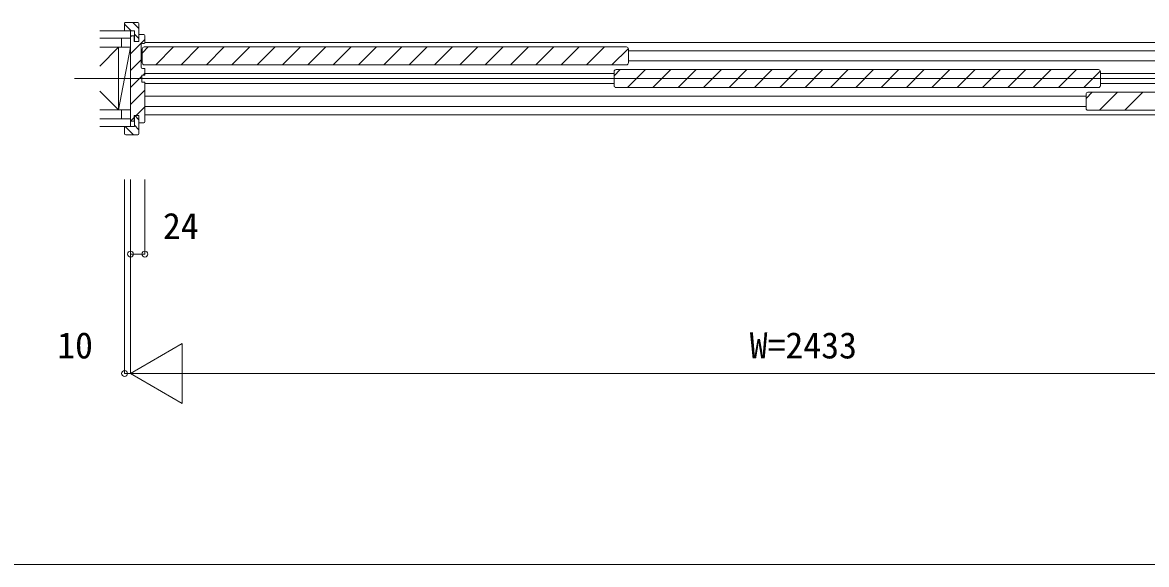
# Model space of a CAD drawing. Units: millimetres, scale not verified. Extents: x -14340 to 14341, y -10000 to 10000.
# Drawn here: x -2236 to -354, y -10000 to -9092 of the extents above; entities that cross this region are included whole.
import ezdxf
from ezdxf.enums import TextEntityAlignment as Align

# ---------------------------------------------------------------- set-up
doc = ezdxf.new("R2010")
doc.units = ezdxf.units.MM
doc.header["$LTSCALE"] = 50
for name, color, linetype, lineweight in [('0-0_0', 7, 'Continuous', 9), ('0-2_YKK_ZWAK', 7, 'Continuous', 9), ('0-4_YKK_12', 4, 'Continuous', 18), ('0-6_YKK_D', 2, 'Continuous', 18)]:
    doc.layers.add(name, color=color, linetype=linetype, lineweight=lineweight)
doc.styles.add('ＭＳ ゴシック', font='')
doc.styles.get('ＭＳ ゴシック').set_extended_font_data('MS Gothic')

msp = doc.modelspace()

# ---------------------------------------------------------------- linework, layer by layer
at = {"layer": '0-0_0'}
msp.add_line((-14340.01, -10000), (14341.01, -10000), dxfattribs=at)
at = {"layer": '0-2_YKK_ZWAK'}
for p, q in [((-2106.19, -9106), (-2054.69, -9106)), ((-2054.69, -9118.5), (-2054.69, -9106)), ((-2054.69, -9118.5), (-2106.19, -9118.5)), ((-2069.69, -9118.5), (-2069.69, -9133.5)), ((-2106.19, -9133.5), (-2054.69, -9133.5)), ((-2106.19, -9165), (-2074.69, -9133.5)), ((-2074.69, -9238.5), (-2054.69, -9133.5)), ((-2074.69, -9133.5), (-2074.69, -9238.5)), ((-2054.69, -9133.5), (-2054.69, -9238.5)), ((-2148.4, -9186), (429.16, -9186)), ((-2106.19, -9207), (-2074.69, -9238.5)), ((-2106.19, -9238.5), (-2054.69, -9238.5)), ((-2069.69, -9238.5), (-2069.69, -9253.5)), ((-2106.19, -9253.5), (-2054.69, -9253.5)), ((-2054.69, -9266), (-2054.69, -9253.5)), ((-2054.69, -9266), (-2106.19, -9266))]:
    msp.add_line(p, q, dxfattribs=at)
at = {"layer": '0-4_YKK_12'}
for p, q in [((-2064.69, -9095.06), (-2053.75, -9106)), ((-2042.69, -9092), (-2062.69, -9092)), ((-2050.78, -9092), (-2040.69, -9102.09)), ((-2040.69, -9094), (-2040.69, -9124)), ((-2054.69, -9116.02), (-2053.17, -9114.5)), ((-2054.69, -9144.3), (-2030.69, -9120.3)), ((-2048.19, -9111.56), (-2040.69, -9119.06)), ((-2030.69, -9126), (-2030.69, -9114)), ((-2030.69, -9125.5), (354.31, -9125.5)), ((-2036.69, -9167), (-2036.69, -9129)), ((-2035.19, -9143.23), (-2024.96, -9133)), ((-2035.19, -9159.7), (-2035.19, -9136.3)), ((-2034.69, -9127), (-2031.69, -9127)), ((-2031.89, -9133), (-1224.49, -9133)), ((-2012.54, -9163), (-1982.54, -9133)), ((-1970.11, -9163), (-1940.11, -9133)), ((-1927.68, -9163), (-1897.68, -9133)), ((-1885.26, -9163), (-1855.26, -9133)), ((-1842.83, -9163), (-1812.83, -9133)), ((-1800.41, -9163), (-1770.41, -9133)), ((-1757.98, -9163), (-1727.98, -9133)), ((-1715.55, -9163), (-1685.55, -9133)), ((-1673.13, -9163), (-1643.13, -9133)), ((-1630.7, -9163), (-1600.7, -9133)), ((-1588.27, -9163), (-1558.27, -9133)), ((-1545.85, -9163), (-1515.85, -9133)), ((-1503.42, -9163), (-1473.42, -9133)), ((-1460.99, -9163), (-1430.99, -9133)), ((-1418.57, -9163), (-1388.57, -9133)), ((-1376.14, -9163), (-1346.14, -9133)), ((-1333.72, -9163), (-1303.72, -9133)), ((-1291.29, -9163), (-1261.29, -9133)), ((-1248.86, -9163), (-1221.3, -9135.44)), ((-1221.19, -9136.3), (-1221.19, -9159.7)), ((-1221.19, -9139.5), (354.31, -9139.5)), ((-2054.69, -9172.59), (-2036.69, -9154.59)), ((-2031.89, -9163), (-1224.49, -9163)), ((354.31, -9156.5), (-1221.19, -9156.5)), ((-2054.69, -9200.87), (-2035.69, -9181.87)), ((-2031.69, -9169), (-2034.69, -9169)), ((-2033.82, -9180), (-2030.69, -9176.87)), ((-1245.19, -9177.5), (-2030.69, -9177.5)), ((-1245.19, -9181.23), (-1234.96, -9171)), ((-1245.19, -9197.7), (-1245.19, -9174.3)), ((-1241.89, -9171), (-434.49, -9171)), ((-1222.54, -9201), (-1192.54, -9171)), ((-1180.11, -9201), (-1150.11, -9171)), ((-1137.68, -9201), (-1107.68, -9171)), ((-1095.26, -9201), (-1065.26, -9171)), ((-1052.83, -9201), (-1022.83, -9171)), ((-1010.41, -9201), (-980.41, -9171)), ((-967.98, -9201), (-937.98, -9171)), ((-925.55, -9201), (-895.55, -9171)), ((-883.13, -9201), (-853.13, -9171)), ((-840.7, -9201), (-810.7, -9171)), ((-798.27, -9201), (-768.27, -9171)), ((-755.85, -9201), (-725.85, -9171)), ((-713.42, -9201), (-683.42, -9171)), ((-670.99, -9201), (-640.99, -9171)), ((-628.57, -9201), (-598.57, -9171)), ((-586.14, -9201), (-556.14, -9171)), ((-543.72, -9201), (-513.72, -9171)), ((-501.29, -9201), (-471.29, -9171)), ((-458.86, -9201), (-431.3, -9173.44)), ((-431.19, -9174.3), (-431.19, -9197.7)), ((-431.19, -9177.5), (354.31, -9177.5)), ((-2030.69, -9194.5), (-1245.07, -9194.5)), ((-1241.89, -9201), (-434.49, -9201)), ((354.31, -9194.5), (-431.19, -9194.5)), ((-2054.69, -9229.15), (-2030.69, -9205.15)), ((-455.19, -9215.5), (-2030.69, -9215.5)), ((-455.19, -9219.23), (-444.96, -9209)), ((-455.19, -9235.7), (-455.19, -9212.3)), ((-451.89, -9209), (355.51, -9209)), ((-432.54, -9239), (-402.54, -9209)), ((-390.11, -9239), (-360.11, -9209)), ((-2045.25, -9248), (-2030.69, -9233.44)), ((-2030.69, -9232.5), (-455.19, -9232.5)), ((-451.89, -9239), (355.51, -9239)), ((-2054.69, -9257.44), (-2048.39, -9251.14)), ((-2047.52, -9248), (-2040.69, -9254.83)), ((-2040.69, -9248), (-2040.69, -9278)), ((-2030.69, -9246.5), (354.31, -9246.5)), ((-2063.46, -9266), (-2049.46, -9280)), ((-2048.19, -9264.3), (-2040.69, -9271.8)), ((-2042.69, -9280), (-2062.69, -9280))]:
    msp.add_line(p, q, dxfattribs=at)
for points in [[(-2064.69, -9094), (-2064.69, -9106), (-2048.19, -9106), (-2048.19, -9124)], [(-2032.69, -9112), (-2040.69, -9112), (-2040.69, -9119), (-2040.69, -9124), (-2048.39, -9124), (-2048.39, -9115.5), (-2049.39, -9114.5), (-2054.69, -9114.5)], [(-2054.69, -9114.5), (-2054.69, -9257.5), (-2049.39, -9257.5), (-2048.39, -9256.5), (-2048.39, -9248), (-2040.69, -9248), (-2040.69, -9253), (-2040.69, -9260), (-2032.69, -9260)], [(-2030.69, -9258), (-2030.69, -9192.5), (-2031.19, -9192), (-2035.69, -9192), (-2035.69, -9191), (-2035.69, -9181), (-2035.69, -9180), (-2031.19, -9180), (-2030.69, -9179.5), (-2030.69, -9170)], [(-2064.69, -9278), (-2064.69, -9266), (-2048.19, -9266), (-2048.19, -9248)]]:
    msp.add_lwpolyline(points, dxfattribs=at)
for centre, radius, start, end in [((-2062.69, -9094), 2, 89.99998, 180.00002), ((-2042.69, -9094), 2, 0, 89.99998), ((-2032.69, -9114), 2, 0.00001, 89.99999), ((-2031.69, -9126), 1, 270.00001, 359.99999), ((-2034.69, -9129), 2, 90.00001, 179.99999), ((-2031.89, -9136.3), 3.3, 90, 180), ((-1224.49, -9136.3), 3.3, 0, 90), ((-2031.89, -9159.7), 3.3, 180, 270), ((-1224.49, -9159.7), 3.3, 270, 0), ((-2034.69, -9167), 2, 180.00001, 269.99999), ((-2031.69, -9170), 1, 0.00001, 89.99999), ((-1241.89, -9174.3), 3.3, 90, 180), ((-434.49, -9174.3), 3.3, 0, 90), ((-1241.89, -9197.7), 3.3, 180, 270), ((-434.49, -9197.7), 3.3, 270, 0), ((-451.89, -9212.3), 3.3, 90, 180), ((-451.89, -9235.7), 3.3, 180, 270), ((-2032.69, -9258), 2, 270.00001, 359.99999), ((-2062.69, -9278), 2, 180.00002, 270), ((-2042.69, -9278), 2, 270, 0)]:
    msp.add_arc(centre, radius, start, end, dxfattribs=at)
at = {"layer": '0-6_YKK_D'}
for p, q in [((-2064.69, -9355), (-2064.69, -9680)), ((-2054.69, -9355), (-2054.69, -9680)), ((-2030.69, -9355), (-2030.69, -9480)), ((-2054.69, -9480), (-2030.69, -9480)), ((-2054.69, -9680), (-1968.09, -9630)), ((-1968.09, -9630), (-1968.09, -9730)), ((-2054.69, -9680), (-2064.69, -9680)), ((-2054.69, -9680), (-1968.09, -9730)), ((-2054.69, -9680), (378.31, -9680))]:
    msp.add_line(p, q, dxfattribs=at)
for centre in [(-2054.69, -9480), (-2030.69, -9480), (-2064.69, -9680)]:
    msp.add_circle(centre, 5, dxfattribs=at)

# ---------------------------------------------------------------- texts
at = {"layer": '0-6_YKK_D', "style": 'ＭＳ ゴシック'}
for s, p in [('24', (-2000.45, -9468)), ('10', (-2177.46, -9668)), ('W=2433', (-1018.19, -9668))]:
    msp.add_text(s, height=43.99, dxfattribs=at).set_placement(p, align=Align.BOTTOM_LEFT)

doc.saveas('drawing.dxf')
